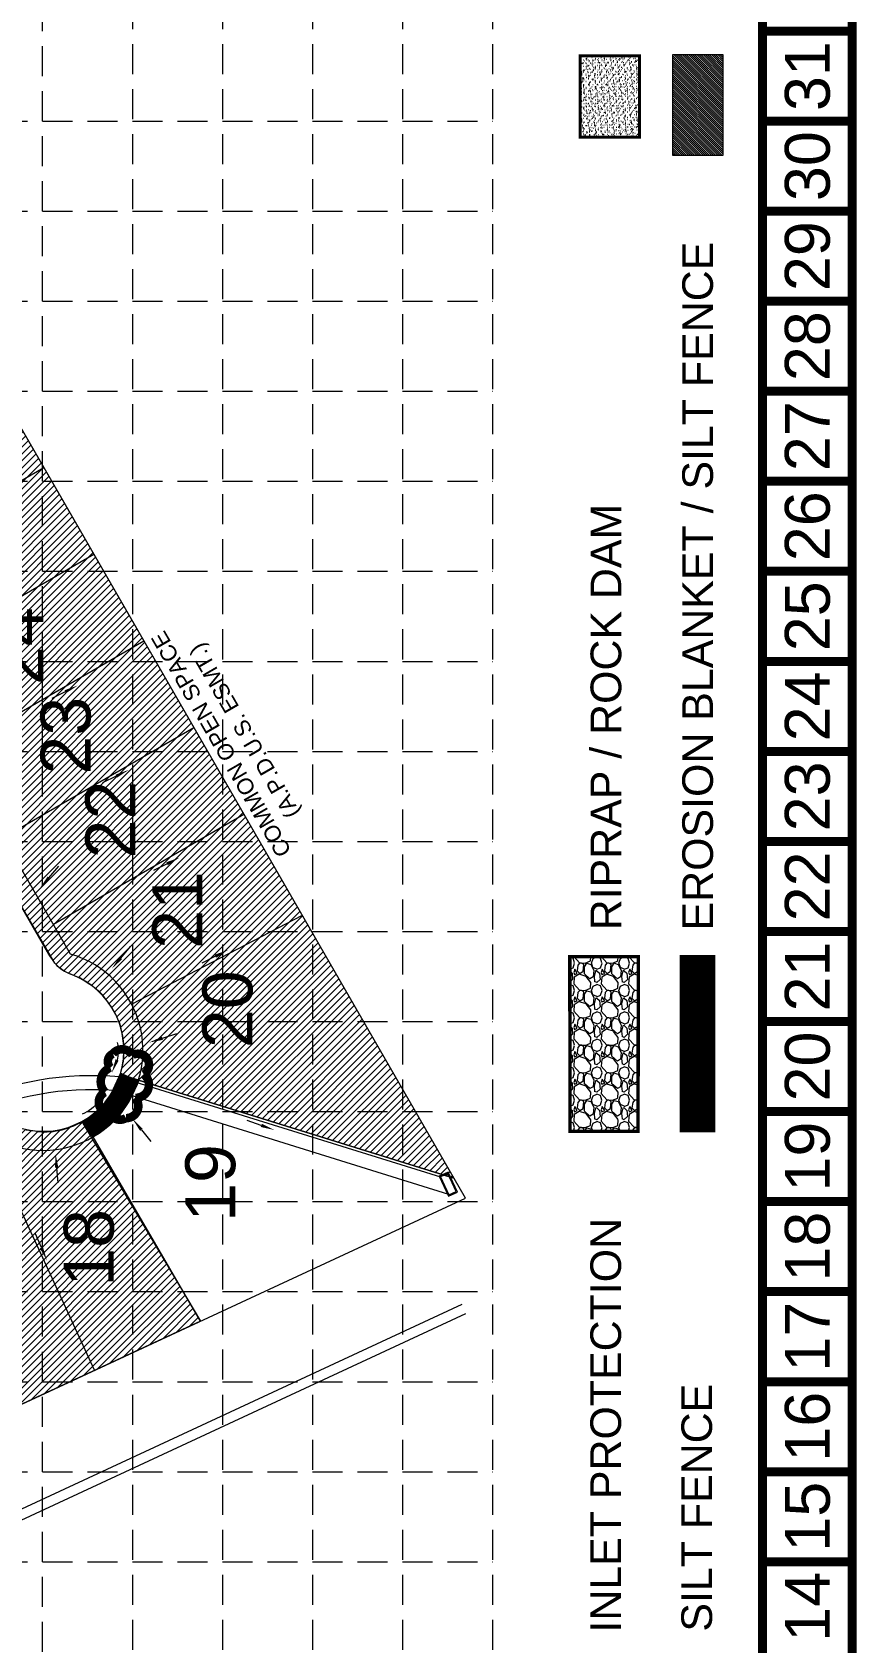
# Model space of a CAD drawing. Header units: feet. Extents: x 5156 to 6960, y 4976 to 7860.
# Drawn here: x 6548 to 6960, y 5613 to 6418 of the extents above; entities that cross this region are included whole.
import ezdxf
from ezdxf.enums import TextEntityAlignment as Align

# ---------------------------------------------------------------- set-up
doc = ezdxf.new("R2010")
doc.units = ezdxf.units.FT
doc.header["$LTSCALE"] = 100
doc.header["$MEASUREMENT"] = 0
doc.linetypes.add('ACAD_ISO02W100', pattern=[15, 12, -3])
doc.linetypes.add('HIDDEN', pattern=[0.375, 0.25, -0.125])
for name, color, linetype in [('1 EROSION BLANKETS', 84, 'Continuous'), ('1 SODDED', 2, 'Continuous'), ('BASE', 7, 'Continuous'), ('DRAIN-ARROW', 7, 'Continuous'), ('GRID', 10, 'Continuous'), ('LEGEND', 7, 'Continuous'), ('LOT', 7, 'Continuous'), ('LOTN', 7, 'Continuous'), ('PCB-SF', 4, 'Continuous'), ('PINLETS', 7, 'Continuous'), ('psd', 7, 'Continuous'), ('ROW', 7, 'Continuous'), ('RR_TRCK', 254, 'TRACK25')]:
    doc.layers.add(name, color=color, linetype=linetype)
doc.styles.add("L200'", font='ARIAL.TTF', dxfattribs={"height": 0.001969})
doc.styles.get("Standard").update_dxf_attribs({"font": 'ARIAL.TTF'})
doc.linetypes.add('TRACK25', pattern='A,0.25,[130,ltypeshp.shx,S=0.1,R=0,X=0,Y=0],0.25', length=0.5)

# ---------------------------------------------------------------- blocks, each defined once
blk = doc.blocks.new('A$C778827BB')
at = {"layer": 'LEGEND', "color": 170, "lineweight": 0, "ltscale": 100, "const_width": 8.53}
blk.add_lwpolyline([(45.1, 27.3, -0.520567), (45.1, 27.3, -0.765195), (35.4, 8, -0.417879), (17.9, 7.9, -0.6649), (14.6, 29.9, -0.744833), (12.5, 54.8, -0.975642), (28.5, 70.3, -0.520567), (47.8, 66.4, -0.520567), (46.5, 52.3, -0.540264), (45.1, 27.3)], format="xyb", close=True, dxfattribs=at)

msp = doc.modelspace()

# ---------------------------------------------------------------- hatches: boundary and pattern name
at = {"layer": '1 SODDED', "linetype": 'Continuous', "lineweight": 0}
h = msp.add_hatch(dxfattribs=at)
h.set_pattern_fill('ANSI31', color=256, scale=20, style=0)
edge = h.paths.add_edge_path()
edge.add_line((6758.86, 5844.92), (6601.03, 5894.01))
edge.add_line((6601.03, 5894.01), (6592.02, 5897.01))
edge.add_line((6592.02, 5897.01), (6592.57, 5898.94))
edge.add_arc((6560.41, 5908.14), 33.45, 344.02954, 364.97413)
edge.add_arc((6533.72, 5905.82), 60.24, 4.97413, 14.6461)
edge.add_arc((6572.69, 5916), 19.96, 14.6461, 28.65814)
edge.add_arc((6628.19, 5946.33), 43.29, 204.60005, 208.65814, ccw=False)
edge.add_arc((6574.88, 5921.93), 15.35, 24.60005, 38.03814)
edge.add_arc((6668.84, 5995.44), 103.95, 215.67222, 218.03814, ccw=False)
edge.add_arc((6565.46, 5921.23), 23.3, 35.67222, 56.70535)
edge.add_arc((6803.88, 6284.26), 411.02, 235.6861, 236.70535, ccw=False)
edge.add_arc((6570.53, 5942.37), 2.91, 55.6861, 78.75869)
edge.add_line((6571.1, 5945.22), (6566.26, 5947.28))
edge.add_arc((6573.76, 5964.99), 19.23, 221.10391, 247.03537, ccw=False)
edge.add_line((6559.27, 5952.34), (6530.28, 6001.66))
edge.add_line((6530.28, 6001.66), (6445.25, 6148.91))
edge.add_line((6445.25, 6148.91), (6409.37, 6210.58))
edge.add_line((6409.37, 6210.58), (6397.29, 6231.74))
edge.add_line((6397.29, 6231.74), (6392.48, 6240.05))
edge.add_line((6392.48, 6240.05), (6384.31, 6252.22))
edge.add_line((6384.31, 6252.22), (6373.37, 6266.52))
edge.add_line((6373.37, 6266.52), (6361.61, 6279.15))
edge.add_line((6361.61, 6279.15), (6350.22, 6289.35))
edge.add_line((6350.22, 6289.35), (6339.04, 6298.7))
edge.add_line((6339.04, 6298.7), (6428.68, 6416.33))
edge.add_line((6428.68, 6416.33), (6758.86, 5844.92))
h = msp.add_hatch(dxfattribs=at)
h.set_pattern_fill('ANSI31', color=256, scale=20, style=0)
edge = h.paths.add_edge_path()
edge.add_line((5554.06, 5644.78), (5546.83, 5651.06))
edge.add_line((5546.83, 5651.06), (5563.61, 5667.57))
edge.add_line((5563.61, 5667.57), (5579.82, 5687.67))
edge.add_line((5579.82, 5687.67), (5599.96, 5715.15))
edge.add_line((5599.96, 5715.15), (5609.15, 5727.6))
edge.add_arc((5625.42, 5715.6), 20.22, 47.16436, 143.5829, ccw=False)
edge.add_line((5639.16, 5730.42), (5734.53, 5660.13))
edge.add_line((5734.53, 5660.13), (5737.94, 5657.47))
edge.add_line((5737.94, 5657.47), (5747.01, 5651))
edge.add_line((5747.01, 5651), (5753.38, 5646.74))
edge.add_line((5753.38, 5646.74), (5761.57, 5641.76))
edge.add_line((5761.57, 5641.76), (5772.7, 5635.79))
edge.add_line((5772.7, 5635.79), (5784.1, 5630.51))
edge.add_arc((5865.36, 5805.73), 193.15, 245.11886, 276.70684)
edge.add_arc((5947.25, 5109.37), 508, 95.26703, 96.70684, ccw=False)
edge.add_arc((5890.27, 5727.45), 112.7, 275.26703, 288.56088)
edge.add_arc((6201.91, 4799.35), 866.34, 107.21663, 108.56088, ccw=False)
edge.add_arc((5897.21, 5782.68), 163.12, 287.21663, 316.41831)
edge.add_arc((4098.03, 7494.91), 2646.82, 316.41831, 317.08792)
edge.add_arc((5950.58, 5772.69), 117.4, 317.08792, 334.28478)
edge.add_arc((6267.45, 5620.09), 234.3, 150.0915, 154.28478, ccw=False)
edge.add_arc((5976.61, 5787.38), 101.22, 330.0915, 346.83756)
edge.add_arc((6828.57, 5588.15), 773.72, 164.90494, 166.83756, ccw=False)
edge.add_arc((6100.01, 5784.66), 19.12, 67.85043, 164.90494, ccw=False)
edge.add_line((6107.22, 5802.37), (6217.88, 5780.32))
edge.add_line((6217.88, 5780.32), (6242.8, 5775.49))
edge.add_arc((6267.75, 5904.26), 131.16, 259.03564, 270.98786)
edge.add_arc((6261.65, 6258.09), 485.05, 270.98786, 275.09008)
edge.add_arc((6291.77, 5920), 145.62, 275.09008, 292.72761)
edge.add_arc((5304.46, 8277.04), 2701.09, 292.72761, 296.50407)
edge.add_arc((6613.53, 5651.92), 232.32, 110.3736, 116.50407, ccw=False)
edge.add_arc((6537.97, 5855.37), 15.3, 63.8973, 110.3736, ccw=False)
edge.add_line((6544.71, 5869.11), (6549.17, 5868.54))
edge.add_arc((6554.54, 5902.88), 34.76, 261.11005, 301.65568)
edge.add_line((6572.78, 5873.29), (6632.07, 5773.42))
edge.add_line((6632.07, 5773.42), (5862.85, 5416.61))
edge.add_line((5862.85, 5416.61), (5554.06, 5644.78))
at = {"layer": 'BASE', "lineweight": 0, "extrusion": (0, 0, -1)}
h = msp.add_hatch(dxfattribs=at)
h.set_pattern_fill('AR-SAND', color=30, scale=1.31872, style=0)
h.set_pattern_definition([(52.5, (-6940.675, 7369.4992), (2.2868467, -0.0747635), [0, -1.8040087, 0, -2.0176414, 0, -1.9286278]), (82.5, (-6940.675, 7369.4992), (3.349458, 2.100456), [0, -0.9732152, 0, -1.6259816, 0, -0.623095]), (122.5, (-6940.675, 7368.0394), (0.0067164, 3.6960126), [0, -0.593424, 0, -2.136326, 0, -2.7890925]), (132.5, (-6940.675, 7368.0394), (1.041667, 3.567815), [0, -0.296712, 0, -1.4004805, 0, -1.6022446])])
h.paths.add_polyline_path([(-6851.66, 6405.82), (-6821.99, 6405.82), (-6821.99, 6365.18), (-6851.66, 6365.18)])
at = {"layer": 'LEGEND', "lineweight": 0, "extrusion": (0, 0, -1)}
h = msp.add_hatch(dxfattribs=at)
h.set_pattern_fill('ANSI31', color=2, scale=6.585964, style=0)
h.set_pattern_definition([(45, (-6956.1001, 6296.18074), (0.5239103, -0.5239103), [])])
h.paths.add_polyline_path([(-6868.25, 6356.27), (-6869.75, 6356.27), (-6893.5, 6356.27), (-6893.5, 6406.4), (-6868.25, 6406.4)])
at = {"layer": 'LEGEND', "linetype": 'ACAD_ISO02W100', "lineweight": 0, "extrusion": (0, 0, -1)}
h = msp.add_hatch(dxfattribs=at)
h.set_pattern_fill('GRAVEL', color=240, scale=15.2361, style=0)
h.set_pattern_definition([(221.9872, (-7543.4406, 4892.6915), (-123.4124284, -109.69989576), [1.84482, -182.63786]), (265.0303, (-7544.8118, 4891.45735), (13.7123708, 164.54989442), [3.16578, -313.41164]), (317.4896, (-7545.08605, 4888.3035), (-150.83750894, 137.1247727), [2.23223, -220.99093]), (182.7263, (-7548.5142, 4882.9556), (274.24980404, 13.7124354), [2.88289, -285.40571]), (157.1663, (-7551.3938, 4882.8185), (164.5498308, -68.56258583), [2.8269, -279.86332]), (92.7263, (-7553.9992, 4883.9155), (13.7124354, -274.24980404), [2.88289, -285.40571]), (52.3058, (-7554.1363, 4886.7951), (-137.12476843, -178.26247073), [3.81247, -377.43422]), (17.7447, (-7551.80517, 4889.81185), (301.67472832, 95.98757758), [3.59936, -356.33717]), (328.5704, (-7548.37705, 4890.90885), (178.26230194, -109.7000329), [2.89265, -286.37264]), (274.7636, (-7545.9088, 4889.4005), (-13.7123739, 150.837403), [3.3024, -161.81784]), (227.6026, (-7545.63455, 4886.1095), (-150.83728142, -164.5499808), [4.27073, -422.80235]), (311.1859, (-7548.6513, 4896.531), (82.2749032, -95.9874704), [1.45765, -144.3081]), (278.5308, (-7547.6914, 4895.434), (-27.42508847, 178.26234648), [2.77317, -274.54477]), (225, (-7547.28, 4892.691), (-13.712494, 2e-15), [1.93923, -17.45315]), (246.8014, (-7545.6346, 4891.7316), (27.4249982, 68.5624463), [1.04432, -103.3869]), (158.1986, (-7546.046, 4890.7717), (41.1374737, -13.712489), [1.47688, -72.36714]), (59.0362, (-7547.4172, 4891.3202), (27.425014, 41.137443), [2.39871, -77.55816]), (288.4349, (-7546.183, 4893.377), (-13.712468, 27.424986), [1.7345, -41.6282]), (73.6105, (-7546.0459, 4882.8185), (41.13737003, 137.12493015), [2.42985, -240.55609]), (19.6538, (-7545.3603, 4885.1496), (-150.8374193, -54.8498948), [2.03851, -201.81231]), (156.8014, (-7543.4406, 4893.3771), (68.5624463, -27.4249982), [2.08862, -102.34259]), (106.3895, (-7545.3603, 4894.19985), (41.13737003, -137.12493015), [2.42985, -240.55609]), (110.556, (-7554.5477, 4882.8185), (27.4249251, -68.5624753), [2.34319, -114.81638]), (155.2249, (-7555.3704, 4885.0125), (150.8374369, -68.5623429), [1.96333, -194.36965]), (23.1986, (-7557.153, 4893.5142), (68.5624463, 27.4249982), [2.08862, -102.34259]), (72.646, (-7555.2333, 4894.337), (-54.8498846, -178.2623977), [2.29864, -227.56459]), (20.556, (-7557.153, 4886.7951), (-68.5624753, -27.4249251), [1.1716, -115.98797]), (348.6901, (-7557.153, 4892.6915), (54.8499703, -13.7124575), [0.6992, -69.22105]), (284.0362, (-7556.4674, 4892.5544), (-13.712463, 41.1374775), [2.8269, -53.71114]), (263.991, (-7555.7818, 4889.81185), (13.71248064, 137.1248966), [2.61977, -259.35698]), (146.3099, (-7548.6513, 4891.3202), (27.424974, -13.712508), [1.97764, -47.46344]), (96.8428, (-7550.2968, 4892.4172), (-27.42508967, 233.1123213), [3.45272, -341.81896]), (29.0546, (-7550.7082, 4895.8453), (-95.9874353, -54.8499604), [1.41178, -139.76694]), (360, (-7549.474, 4896.531), (13.71249, -13.71249), [0.82275, -12.88974]), (329.7436, (-7555.3704, 4889.5376), (-95.9874637, 54.8498899), [1.905, -188.595]), (41.9872, (-7553.7249, 4888.5777), (123.4124284, 109.69989576), [3.68965, -180.79304]), (90, (-7550.982, 4891.046), (13.71249, 13.71249), [3.56525, -10.14724]), (124.6952, (-7550.9824, 4894.6112), (95.98754806, -137.1248213), [2.16814, -214.64536]), (195.9454, (-7552.2165, 4896.3938), (-54.8499617, -13.7124885), [1.99657, -97.83187]), (242.354, (-7554.1363, 4895.84535), (-137.12500577, -260.5372525), [3.25075, -321.82493]), (274.5739, (-7555.64467, 4892.9657), (13.7124187, -178.26237766), [3.43908, -340.46843])])
h.paths.add_polyline_path([(-6850.93, 5868.38), (-6851.08, 5955.64), (-6816.8, 5955.64), (-6816.93, 5868.38)])

# ---------------------------------------------------------------- linework, layer by layer
at = {"layer": '1 EROSION BLANKETS', "linetype": 'Continuous', "lineweight": 0, "extrusion": (0, 0, -1), "const_width": 10}
msp.add_lwpolyline([(-6575.53, 5869.24), (-6580.02, 5872.12), (-6584.27, 5875.57), (-6588.29, 5879.71), (-6592.09, 5885.23), (-6594.38, 5890.06), (-6596.11, 5893.4), (-6596.79, 5895.35)], dxfattribs=at)
at = {"layer": '1 SODDED', "linetype": 'Continuous', "lineweight": 0}
for points in [[(6428.68, 6416.33), (6758.86, 5844.92), (6601.03, 5894.01), (6592.02, 5897.01), (6592.57, 5898.94, 0.091643), (6593.73, 5911.04, 0.042227), (6592, 5921.05, 0.061215), (6590.21, 5925.57, -0.017709), (6588.83, 5928.32, 0.058702), (6586.96, 5931.38, -0.010324), (6584.39, 5934.82, 0.092033), (6578.25, 5940.71, -0.004447), (6572.18, 5944.77, 0.101015), (6571.1, 5945.22), (6566.26, 5947.28, -0.113633), (6559.27, 5952.34), (6530.28, 6001.66)], [(6544.71, 5869.11), (6549.17, 5868.54, 0.178783), (6572.78, 5873.29), (6632.07, 5773.42), (6632.07, 5773.42), (5862.85, 5416.61)]]:
    msp.add_lwpolyline(points, format="xyb", dxfattribs=at)
at = {"layer": 'BASE', "lineweight": 0, "extrusion": (0, 0, -1), "const_width": 4.5}
for points in [[(-6958.11, 4978.24), (-6958.11, 7858.24), (-5158.11, 7858.24), (-5158.11, 4978.24)], [(-6913.12, 5023.14), (-6913.2, 7813.37), (-5203.09, 7813.31), (-5203.04, 5023.71)]]:
    msp.add_lwpolyline(points, close=True, dxfattribs=at)
for points in [[(-6958.11, 6418.24), (-6913.11, 6418.24)], [(-6958.11, 6373.24), (-6913.11, 6373.24)], [(-6958.11, 6328.24), (-6913.11, 6328.24)], [(-6958.11, 6283.24), (-6913.11, 6283.24)], [(-6958.11, 6238.24), (-6913.11, 6238.24)], [(-6958.11, 6193.24), (-6913.11, 6193.24)], [(-6958.11, 6148.24), (-6913.11, 6148.24)], [(-6958.11, 6103.24), (-6913.11, 6103.24)], [(-6958.11, 6058.24), (-6913.11, 6058.24)], [(-6958.11, 6013.24), (-6913.11, 6013.24)], [(-6958.11, 5968.24), (-6913.11, 5968.24)], [(-6958.11, 5923.24), (-6913.11, 5923.24)], [(-6958.11, 5878.24), (-6913.11, 5878.24)], [(-6958.11, 5833.24), (-6913.11, 5833.24)], [(-6958.11, 5788.24), (-6913.11, 5788.24)], [(-6958.11, 5743.24), (-6913.11, 5743.24)], [(-6958.11, 5698.24), (-6913.11, 5698.24)], [(-6958.11, 5653.24), (-6913.11, 5653.24)]]:
    msp.add_lwpolyline(points, dxfattribs=at)
at = {"layer": 'BASE', "color": 30, "lineweight": 0, "extrusion": (0, 0, -1), "const_width": 1.48}
msp.add_lwpolyline([(-6851.66, 6365.18), (-6851.66, 6405.82), (-6821.99, 6405.82), (-6821.99, 6365.18)], close=True, dxfattribs=at)
at = {"layer": 'DRAIN-ARROW', "lineweight": 0, "flags": 128}
for points in [[(6564.46, 6088.07), (6557.68, 6084.69)], [(6589.93, 6045.86), (6583.15, 6042.48)], [(6556.26, 5995.12), (6561.17, 6000.88)], [(6615.33, 6002.06), (6608.55, 5998.68)], [(6592.23, 5954.94), (6597.15, 5960.7)], [(6639.51, 5955.85), (6632.73, 5952.46)], [(6613.04, 5914.87), (6620.25, 5917.2)], [(6602.51, 5869.12), (6607.28, 5863.23)], [(6662.5, 5871.32), (6655.35, 5873.83)], [(6560.13, 5850.18), (6560.69, 5842.63)], [(6552.52, 5810.22), (6549.54, 5817.19)]]:
    msp.add_lwpolyline(points, dxfattribs=at)
for points, format in [([(6570.82, 6091.24, 0, 1.67, 0), (6564.46, 6088.07, 1.67, 1.67, 0)], "xyseb"), ([(6596.29, 6049.04, 0, 1.67, 0), (6589.93, 6045.86, 1.67, 1.67, 0)], "xyseb"), ([(6621.69, 6005.24, 0, 1.67, 0), (6615.33, 6002.06, 1.67, 1.67, 0)], "xyseb"), ([(6551.64, 5989.71, 0, 1.67, 0), (6556.26, 5995.12, 1.67, 1.67, 0)], "xyseb"), ([(6645.87, 5959.02, 0, 1.67, 0), (6639.51, 5955.85, 1.67, 1.67, 0)], "xyseb"), ([(6587.62, 5949.53, 0, 1.67, 0), (6592.23, 5954.94, 1.67, 1.67, 0)], "xyseb"), ([(6590.05, 5902.08, 0.13658), (6590.64, 5912.79, 0.13658)], "xyb"), ([(6606.27, 5912.7, 0, 1.67, 0), (6613.04, 5914.87, 1.67, 1.67, 0)], "xyseb"), ([(6587.79, 5897.78, 0.0839, 1.67, 0), (6590.36, 5904.02, 1.67, 1.67, 0)], "xyseb"), ([(6583.71, 5887.7, 0.0839, 1.67, 0), (6580.17, 5881.95, 1.67, 1.67, 0)], "xyseb"), ([(6581.4, 5883.43, -0.13658), (6572.85, 5876.96, -0.13658)], "xyb"), ([(6598.03, 5874.64, 0, 1.67, 0), (6602.51, 5869.12, 1.67, 1.67, 0)], "xyseb"), ([(6669.2, 5868.97, 0, 1.67, 0), (6662.5, 5871.32, 1.67, 1.67, 0)], "xyseb"), ([(6559.6, 5857.27, 0, 1.67, 0), (6560.13, 5850.18, 1.67, 1.67, 0)], "xyseb"), ([(6555.32, 5803.69, 0, 1.67, 0), (6552.52, 5810.22, 1.67, 1.67, 0)], "xyseb")]:
    msp.add_lwpolyline(points, format=format, dxfattribs=at)
at = {"layer": 'GRID', "color": 253, "linetype": 'HIDDEN', "lineweight": 0, "ltscale": 0.6, "extrusion": (0, 0, -1)}
for p, q in [((6553.11, 5023.24), (6553.11, 7813.24)), ((6598.31, 5024.25), (6598.31, 7814.25)), ((6643.31, 5024.25), (6643.31, 7814.25)), ((6688.31, 5024.25), (6688.31, 7814.25)), ((6733.31, 5024.25), (6733.31, 7814.25)), ((6778.31, 5024.25), (6778.31, 7814.25)), ((5203.11, 6373.24), (6778.31, 6373.24)), ((5203.11, 6328.24), (6778.31, 6328.24)), ((5203.11, 6283.24), (6778.31, 6283.24)), ((5203.11, 6238.24), (6778.31, 6238.24)), ((5203.11, 6193.24), (6778.31, 6193.24)), ((5203.11, 6148.24), (6778.31, 6148.24)), ((5203.11, 6103.24), (6778.31, 6103.24)), ((5203.11, 6058.24), (6778.31, 6058.24)), ((5203.11, 6013.24), (6778.31, 6013.24)), ((5203.11, 5968.24), (6778.31, 5968.24)), ((5203.11, 5923.24), (6778.31, 5923.24)), ((5203.11, 5878.24), (6778.31, 5878.24)), ((5203.11, 5833.24), (6778.31, 5833.24)), ((5203.11, 5788.24), (6778.31, 5788.24)), ((5203.11, 5743.24), (6778.31, 5743.24)), ((5203.11, 5698.24), (6778.31, 5698.24)), ((5203.11, 5653.24), (6778.31, 5653.24))]:
    msp.add_line(p, q, dxfattribs=at)
at = {"layer": 'LEGEND', "color": 2, "lineweight": 0, "extrusion": (0, 0, -1)}
msp.add_lwpolyline([(-6869.75, 6356.27), (-6893.5, 6356.27), (-6893.5, 6406.4), (-6868.25, 6406.4), (-6868.25, 6356.27)], close=True, dxfattribs=at)
at = {"layer": 'LEGEND', "color": 240, "lineweight": 0, "extrusion": (0, 0, -1), "const_width": 1.71}
msp.add_lwpolyline([(-6850.93, 5868.38), (-6851.08, 5955.64), (-6816.8, 5955.64), (-6816.93, 5868.38)], close=True, dxfattribs=at)
at = {"layer": 'LEGEND', "color": 84, "lineweight": 0, "extrusion": (0, 0, -1), "const_width": 17.82}
msp.add_lwpolyline([(-6880.67, 5867.93), (-6880.67, 5956.52)], dxfattribs=at)
at = {"layer": 'LOT', "lineweight": 0, "flags": 128}
for points in [[(6764.64, 5834.92), (6503.69, 6286.53)], [(6553.72, 6199.94), (6458.47, 6144.91)], [(6578.73, 6156.65), (6483.49, 6101.62)], [(6603.75, 6113.36), (6508.5, 6058.33)], [(6628.76, 6070.07), (6533.52, 6015.03)], [(6653.78, 6026.77), (6558.53, 5971.74)], [(6683.02, 5976.17), (6597.67, 5931.88)], [(6601.04, 5894), (6758.86, 5844.92)], [(6632.07, 5773.42), (6578.43, 5865.63)], [(6528.64, 5857.73), (6579.14, 5748.87)], [(5862.85, 5416.61), (6764.64, 5834.92)]]:
    msp.add_lwpolyline(points, dxfattribs=at)
at = {"layer": 'PCB-SF', "color": 7, "lineweight": 0}
msp.add_line((6556.88, 5955.62), (6395.78, 6234.41), dxfattribs=at)
for centre, radius, start, end in [((6574.19, 5965.63), 20, 210.02016, 249.78815), ((6553.29, 5908.85), 40.5, 255.11727, 69.78815)]:
    msp.add_arc(centre, radius, start, end, dxfattribs=at)
at = {"layer": 'PINLETS', "color": 5, "lineweight": 0}
for points in [[(6591.1, 5885.69), (6595.64, 5895.71), (6592, 5897.36), (6587.46, 5887.34)], [(6590.85, 5886.35), (6594.98, 5895.46), (6592.25, 5896.7), (6588.12, 5887.59)]]:
    msp.add_lwpolyline(points, close=True, dxfattribs=at)
at = {"layer": 'psd', "color": 5, "lineweight": 0}
for p, q in [((6752.26, 5845.4), (6594.53, 5894.46)), ((6756.23, 5836.84), (6591.62, 5888.03))]:
    msp.add_line(p, q, dxfattribs=at)
for points in [[(6751.47, 5845.9), (6756.1, 5835.92), (6760.64, 5838.02), (6756.01, 5848)], [(6752.14, 5845.66), (6756.35, 5836.58), (6759.98, 5838.27), (6755.77, 5847.34)]]:
    msp.add_lwpolyline(points, close=True, dxfattribs=at)
for radius, start in [(153.5, 84.74118), (146.5, 85.69241)]:
    msp.add_arc((6577.65, 5742.67), radius, start, 114.88526, dxfattribs=at)
at = {"layer": 'ROW', "lineweight": 0, "flags": 128}
msp.add_lwpolyline([(6567.11, 5956.9), (6408.44, 6231.5)], dxfattribs=at)
msp.add_lwpolyline([(6536.97, 5861.59, 1.026679), (6567.11, 5956.9)], format="xyb", dxfattribs=at)
at = {"layer": 'RR_TRCK', "lineweight": 0, "flags": 128}
for points in [[(6762.82, 5781.78), (5898.82, 5380.59)], [(5910.43, 5380.59), (6764.85, 5777.27)]]:
    msp.add_lwpolyline(points, dxfattribs=at)

# ---------------------------------------------------------------- block references
at = {"layer": 'GRID', "linetype": 'Continuous', "extrusion": (0, 0, -1), "xscale": 0.5000000000006276, "yscale": 0.4999999999990905, "zscale": 0.5, "rotation": 15.50859881324348}
msp.add_blockref('A$C778827BB', (-6602.4, 5868.76), dxfattribs=at)

# ---------------------------------------------------------------- texts
at = {"layer": 'BASE', "lineweight": 0, "extrusion": (0, 0, -1), "text_generation_flag": 4}
for s, p in [('31', (-6935.61, 6395.74)), ('30', (-6935.61, 6350.74)), ('29', (-6935.61, 6305.74)), ('28', (-6935.61, 6260.74)), ('27', (-6935.61, 6215.74)), ('26', (-6935.61, 6170.74)), ('25', (-6935.61, 6125.74)), ('24', (-6935.61, 6080.74)), ('23', (-6935.61, 6035.74)), ('22', (-6935.61, 5990.74)), ('21', (-6935.61, 5945.74)), ('20', (-6935.61, 5900.74)), ('19', (-6935.61, 5855.74)), ('18', (-6935.61, 5810.74)), ('17', (-6935.61, 5765.74)), ('16', (-6935.61, 5720.74)), ('15', (-6935.61, 5675.74)), ('14', (-6935.61, 5630.74))]:
    msp.add_text(s, height=22.5, rotation=90, dxfattribs=at).set_placement(p, align=Align.MIDDLE_CENTER)
at = {"layer": 'LEGEND', "lineweight": 0, "extrusion": (0, 0, -1), "style": "L200'", "text_generation_flag": 4}
for s, height, p in [('EROSION BLANKET / SILT FENCE', 15.3446, (-6888.41, 5968.76)), ('RIPRAP / ROCK DAM', 15.3446, (-6842.54, 5968.82)), ('INLET PROTECTION', 15.3446, (-6842.44, 5617.86)), ('SILT FENCE', 15.345, (-6887.96, 5618.33))]:
    msp.add_text(s, height=height, rotation=90, dxfattribs=at).set_placement(p)
at = {"layer": 'LOT', "lineweight": 0, "insert": (6649.23, 6065.74), "char_height": 8, "width": 124.6513, "attachment_point": 5, "rotation": 120}
msp.add_mtext('COMMON OPEN SPACE\\P(A.P.D.U.S. ESMT.)', dxfattribs=at)
at = {"layer": 'LOTN', "lineweight": 0}
for s, p in [('24', (6553.5, 6091.35)), ('23', (6577.07, 6046.65)), ('22', (6599.49, 6004.75)), ('21', (6632.92, 5959.57)), ('20', (6658.03, 5909.94)), ('19', (6649.46, 5823.11)), ('18', (6588.71, 5790.67))]:
    msp.add_text(s, height=25, rotation=90, dxfattribs=at).set_placement(p)

doc.saveas('drawing.dxf')
